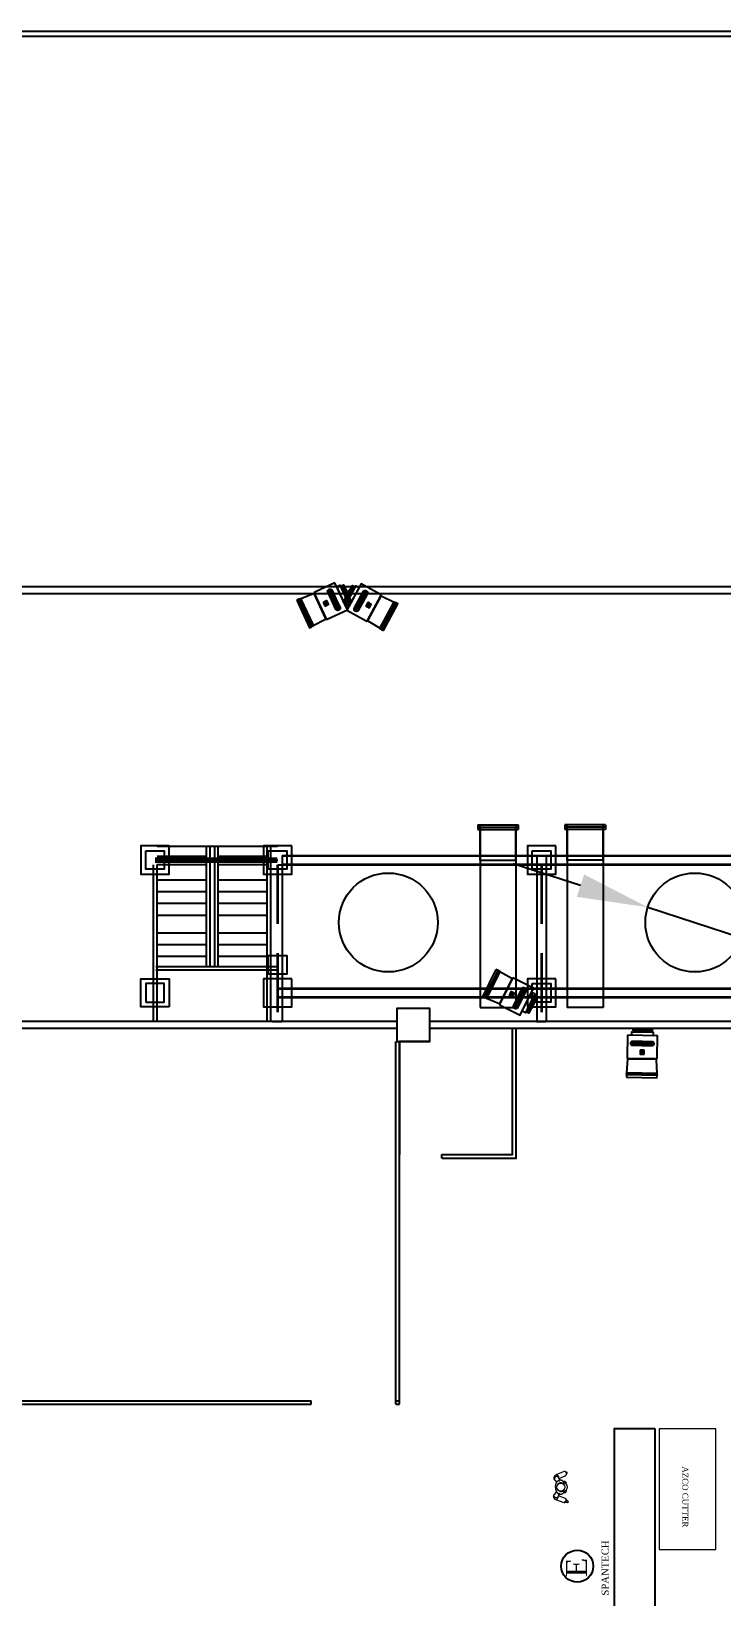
# Model space of a CAD drawing. Header units: millimetres. Extents: x -283029 to -254660, y -24907 to 10674.
# Drawn here: x -279759 to -279173, y -17865 to -16536 of the extents above; entities that cross this region are included whole.
import ezdxf

# ---------------------------------------------------------------- set-up
doc = ezdxf.new("R2010")
doc.units = ezdxf.units.MM
doc.header["$LTSCALE"] = 100
doc.header["$PDMODE"] = 3
doc.linetypes.add('( Dashed )', pattern=[0.75, 0.5, -0.25])
doc.dimstyles.new('ISO-25', dxfattribs={"dimtxt": 18, "dimasz": 60, "dimexe": 6, "dimexo": 6, "dimgap": 15, "dimtad": 1, "dimdec": 0, "dimlunit": 3, "dimtxsty": 'Standard', "dimcen": 2.5, "dimclrd": 1, "dimclre": 1, "dimclrt": 1, "dimadec": 0, "dimazin": 0, "dimtfac": 1, "dimtdec": 0, "dimtmove": 0, "dimatfit": 3, "dimfxl": 1, "dimarcsym": 0})

# ---------------------------------------------------------------- blocks, each defined once
blk = doc.blocks.new('HUMAN')
at = {"color": 6, "linetype": 'Continuous', "lineweight": 0}
for p, q in [((49342, -19671.8), (49342.1, -19671.8)), ((49342.5, -19669.9), (49342.4, -19669.9)), ((49349.9, -19666.9), (49342.6, -19669)), ((49343.5, -19672.5), (49349.5, -19670.8)), ((49347, -19676.1), (49347.6, -19675.6)), ((49347, -19676.1), (49347.8, -19677.1)), ((49350.1, -19675.2), (49348.5, -19676.4)), ((49349.5, -19669.4), (49349.5, -19669.4)), ((49349.5, -19669.6), (49349.6, -19672.5)), ((49350.4, -19675), (49350.2, -19675.1)), ((49350.4, -19675), (49350.4, -19675)), ((49353.1, -19672.9), (49353.3, -19669.7)), ((49352, -19682.6), (49352.8, -19683.7)), ((49353.5, -19683.2), (49352.8, -19683.7)), ((49354.4, -19680.9), (49352.9, -19682.1)), ((49354.8, -19680.6), (49354.6, -19680.8)), ((49357.9, -19683.2), (49354.7, -19688.6)), ((49354.8, -19680.6), (49354.8, -19680.6)), ((49355, -19690.1), (49354.9, -19690.2)), ((49356.3, -19682.7), (49359, -19683.6)), ((49360, -19679.9), (49357.5, -19679.3)), ((49357.8, -19690.4), (49361.8, -19683.9)), ((49356.3, -19691), (49356.3, -19690.9))]:
    blk.add_line(p, q, dxfattribs=at)
for points in [[(49342.4, -19669.9), (49342.2, -19670), (49342, -19670), (49341.8, -19670.1), (49341.6, -19670.2), (49341.5, -19670.2), (49341.3, -19670.3), (49341.2, -19670.3), (49341.1, -19670.4), (49341, -19670.4), (49340.9, -19670.4), (49340.9, -19670.4), (49340.9, -19670.4), (49340.8, -19670.5), (49340.7, -19670.5), (49340.6, -19670.6), (49340.5, -19670.6), (49340.5, -19670.6), (49340.3, -19670.7), (49340.2, -19670.8), (49340.1, -19670.9), (49340.1, -19670.9), (49340, -19671), (49339.9, -19671.1), (49339.9, -19671.1), (49339.8, -19671.2), (49339.8, -19671.3), (49339.8, -19671.3), (49339.8, -19671.4), (49339.8, -19671.5), (49339.8, -19671.5), (49339.9, -19671.6), (49339.9, -19671.7), (49340, -19671.7), (49340.1, -19671.7), (49340.3, -19671.8), (49340.4, -19671.8), (49340.5, -19671.8), (49340.6, -19671.8), (49340.8, -19671.8), (49341, -19671.8), (49341.1, -19671.8), (49341.3, -19671.8), (49341.5, -19671.7), (49341.7, -19671.7), (49342, -19671.6), (49342.2, -19671.6), (49342.5, -19671.5), (49342.8, -19671.4)], [(49343.5, -19672.5), (49343.5, -19672.5), (49343.4, -19672.5), (49343.2, -19672.5), (49343, -19672.5), (49342.9, -19672.4), (49342.7, -19672.4), (49342.5, -19672.2), (49342.4, -19672.1), (49342.2, -19671.9), (49342.1, -19671.7), (49341.9, -19671.5), (49341.9, -19671.3), (49341.8, -19671), (49341.7, -19670.8), (49341.7, -19670.6), (49341.7, -19670.4), (49341.7, -19670.2), (49341.8, -19670), (49341.8, -19669.8), (49341.9, -19669.6), (49341.9, -19669.5), (49342, -19669.4)], [(49342.8, -19671.4), (49342.8, -19671.4), (49342.7, -19671.4), (49342.6, -19671.4), (49342.4, -19671.4), (49342.3, -19671.3), (49342.2, -19671.2), (49342.1, -19671.1), (49342.1, -19671), (49342, -19670.8), (49342, -19670.6), (49342, -19670.5), (49342, -19670.3), (49342.1, -19670.2), (49342.1, -19670.1)], [(49347.8, -19677.1), (49347.7, -19676.9), (49347.7, -19676.5), (49347.6, -19676.1), (49347.6, -19675.6), (49347.7, -19675.2), (49347.7, -19674.9), (49347.8, -19674.6), (49347.9, -19674.3), (49348, -19674), (49348.1, -19673.8), (49348.2, -19673.6), (49348.4, -19673.4), (49348.5, -19673.2), (49348.7, -19673), (49348.8, -19672.9), (49349, -19672.8), (49349.2, -19672.7), (49349.4, -19672.6), (49349.6, -19672.5)], [(49349.3, -19667.3), (49349.2, -19667.4), (49349.1, -19667.6), (49349.1, -19667.7), (49349, -19667.9), (49348.9, -19668.1), (49348.9, -19668.3), (49348.9, -19668.5), (49348.9, -19668.8), (49348.9, -19669), (49349, -19669.2), (49349.1, -19669.5), (49349.2, -19669.7), (49349.3, -19669.9), (49349.5, -19670.1), (49349.5, -19670.1)], [(49349.5, -19669.6), (49349.5, -19669.6), (49349.5, -19669.4), (49349.5, -19669.2), (49349.6, -19669), (49349.7, -19668.8), (49349.8, -19668.7), (49350, -19668.6), (49350.1, -19668.4), (49350.2, -19668.3), (49350.4, -19668.3)], [(49349.6, -19672), (49351.7, -19672.4), (49352.1, -19672.5), (49352.5, -19672.7), (49352.9, -19672.8), (49353.3, -19673), (49353.7, -19673.3), (49354, -19673.5), (49354.5, -19673.9), (49354.9, -19674.2), (49355.3, -19674.7), (49355.7, -19675.1), (49356.1, -19675.6), (49356.3, -19676), (49356.6, -19676.4), (49356.8, -19676.9), (49357, -19677.3), (49357.2, -19677.8), (49357.3, -19678.3), (49357.4, -19678.7), (49357.5, -19679.1), (49357.6, -19679.6), (49357.6, -19680), (49357.5, -19680.4)], [(49350.4, -19673), (49350.1, -19673.1), (49349.9, -19673.2)], [(49353.3, -19669.7), (49353.3, -19669.7), (49353.3, -19669.6), (49353.3, -19669.5), (49353.3, -19669.4), (49353.3, -19669.4), (49353.3, -19669.2), (49353.3, -19669.1), (49353.3, -19669), (49353.3, -19668.8), (49353.2, -19668.7), (49353.2, -19668.6), (49353.2, -19668.5), (49353.2, -19668.5), (49353.1, -19668.4), (49353.1, -19668.3), (49353, -19668.2), (49353, -19668.1), (49352.9, -19668), (49352.9, -19667.9), (49352.8, -19667.9), (49352.8, -19667.8), (49352.7, -19667.7), (49352.6, -19667.6), (49352.6, -19667.6), (49352.5, -19667.5), (49352.5, -19667.5), (49352.4, -19667.4), (49352.3, -19667.4), (49352.2, -19667.3), (49352.1, -19667.3), (49352, -19667.2), (49351.9, -19667.1), (49351.9, -19667.1), (49351.8, -19667.1), (49351.6, -19667), (49351.5, -19667), (49351.4, -19666.9), (49351.2, -19666.9), (49351.1, -19666.9), (49350.9, -19666.9), (49350.8, -19666.9), (49350.7, -19666.9), (49350.6, -19666.9), (49350.6, -19666.9), (49350.5, -19666.9), (49350.5, -19666.9), (49350.4, -19666.9), (49350.3, -19666.9), (49350.2, -19666.9), (49350.1, -19666.9)], [(49350.9, -19674.7), (49350.8, -19674.7), (49350.7, -19674.7), (49350.6, -19674.7), (49350.5, -19674.7), (49350.4, -19674.8), (49350.3, -19674.8)], [(49350.4, -19668.3), (49350.5, -19668.2), (49350.7, -19668.1), (49350.9, -19668.1), (49351.1, -19668), (49351.3, -19668), (49351.5, -19668), (49351.8, -19668), (49352, -19668.1), (49352.2, -19668.2), (49352.4, -19668.3), (49352.7, -19668.4), (49352.8, -19668.6), (49353, -19668.8), (49353.1, -19669), (49353.2, -19669.2), (49353.3, -19669.4), (49353.3, -19669.6), (49353.3, -19669.7)], [(49356.9, -19682.1), (49356.8, -19682.2), (49356.6, -19682.4), (49356.5, -19682.6), (49356.2, -19682.8), (49356, -19682.9), (49355.8, -19683), (49355.6, -19683.1), (49355.4, -19683.2), (49355.1, -19683.2), (49354.8, -19683.3), (49354.5, -19683.3), (49354.2, -19683.3), (49353.9, -19683.3), (49353.5, -19683.2), (49353.1, -19683.1), (49352.7, -19682.9), (49352.3, -19682.8), (49352, -19682.6), (49352, -19682.6)], [(49354.4, -19680.9), (49354.6, -19680.9), (49354.7, -19680.9), (49354.8, -19680.8), (49354.9, -19680.8), (49354.9, -19680.8), (49355, -19680.7), (49355, -19680.6), (49355.1, -19680.5), (49355.1, -19680.3), (49355.1, -19680.2)], [(49354.7, -19688.6), (49354.7, -19688.6), (49354.6, -19688.7), (49354.6, -19688.9), (49354.6, -19689), (49354.6, -19689.2), (49354.6, -19689.4), (49354.7, -19689.6), (49354.8, -19689.8), (49354.9, -19690), (49355.1, -19690.2), (49355.3, -19690.4), (49355.5, -19690.5), (49355.7, -19690.6), (49355.9, -19690.7), (49356.1, -19690.8), (49356.3, -19690.9), (49356.5, -19690.9), (49356.7, -19690.9), (49356.9, -19690.9), (49357, -19690.9), (49357.2, -19690.9), (49357.3, -19690.8)], [(49356, -19691.2), (49355.9, -19691.2), (49355.8, -19691.2), (49355.6, -19691.2), (49355.5, -19691.2), (49355.3, -19691.1), (49355.2, -19691), (49355.1, -19690.9), (49355, -19690.8), (49354.9, -19690.7), (49354.9, -19690.5), (49354.9, -19690.4), (49354.9, -19690.3), (49354.9, -19690.2), (49354.9, -19690.2)], [(49356.3, -19681.6), (49356.5, -19681.4), (49356.6, -19681.2)], [(49357.5, -19680.4), (49357.5, -19680.6), (49357.4, -19680.8), (49357.4, -19681), (49357.3, -19681.1), (49357.3, -19681.3), (49357.2, -19681.5), (49357.1, -19681.7), (49357.1, -19681.8), (49357, -19682), (49356.9, -19682.1)], [(49361.2, -19684.4), (49361.1, -19684.4), (49360.9, -19684.5), (49360.8, -19684.5), (49360.6, -19684.5), (49360.4, -19684.5), (49360.1, -19684.5), (49359.9, -19684.4), (49359.7, -19684.4), (49359.5, -19684.3), (49359.3, -19684.2), (49359.1, -19684), (49358.9, -19683.9), (49358.7, -19683.7), (49358.6, -19683.5), (49358.6, -19683.5)], [(49359, -19683.6), (49359, -19683.6), (49359.2, -19683.6), (49359.4, -19683.6), (49359.6, -19683.6), (49359.8, -19683.6), (49360, -19683.5), (49360.2, -19683.4), (49360.3, -19683.3), (49360.5, -19683.2), (49360.6, -19683.1)], [(49359.3, -19683.6), (49359.3, -19683.6), (49359.3, -19683.6)], [(49361.9, -19683.7), (49361.9, -19683.6), (49361.9, -19683.5), (49361.9, -19683.4), (49362, -19683.4), (49362, -19683.4), (49362, -19683.3), (49362, -19683.3), (49362, -19683.1), (49362, -19683), (49362.1, -19683), (49362.1, -19682.8), (49362.1, -19682.6), (49362.1, -19682.4), (49362.1, -19682.3), (49362.1, -19682.2), (49362.1, -19682), (49362.1, -19681.9), (49362, -19681.7), (49362, -19681.6), (49362, -19681.5), (49362, -19681.4), (49361.9, -19681.3), (49361.8, -19681.2), (49361.8, -19681.1), (49361.8, -19681), (49361.7, -19681), (49361.7, -19680.9), (49361.7, -19680.9), (49361.6, -19680.8), (49361.5, -19680.7), (49361.5, -19680.6), (49361.4, -19680.6), (49361.4, -19680.5), (49361.3, -19680.5), (49361.2, -19680.4), (49361.2, -19680.4), (49361.1, -19680.3), (49360.9, -19680.2), (49360.8, -19680.1), (49360.7, -19680.1), (49360.6, -19680), (49360.4, -19680), (49360.3, -19680), (49360.3, -19679.9), (49360.2, -19679.9), (49360.2, -19679.9), (49360.1, -19679.9), (49360, -19679.9), (49359.9, -19679.9)], [(49360.6, -19683.1), (49360.7, -19683), (49360.8, -19682.8), (49360.9, -19682.7), (49361, -19682.5), (49361.1, -19682.3), (49361.1, -19682), (49361.2, -19681.8), (49361.2, -19681.6), (49361.2, -19681.3), (49361.1, -19681.1), (49361, -19680.8), (49360.9, -19680.6), (49360.8, -19680.4), (49360.6, -19680.2), (49360.5, -19680.1), (49360.3, -19680), (49360.1, -19679.9), (49360, -19679.9)]]:
    blk.add_lwpolyline(points, dxfattribs=at)
blk.add_circle((49352.3, -19678), 3.32, dxfattribs=at)
for centre, radius, start, end in [((49342.9, -19670), 1.03, 106.8811, 145.192), ((49342.5, -19670.4), 0.504, 106.5491, 145.1516), ((49348, -19677.4), 1.71, 127.3718, 237.1443), ((49350.8, -19679.4), 3.77, 127.3718, 214.4472), ((49352.3, -19678), 3.58, 128.9131, 305.7903), ((49350.2, -19668.1), 1.22, 95.9927, 141.7069), ((49350.6, -19674.2), 1.2, 100.3515, 123.1993), ((49350.9, -19674.9), 2, 104.9439, 118.6069), ((49352.3, -19678), 3.6, 121.9182, 132.8253), ((49350.8, -19675.3), 0.702, 132.7281, 168.8647), ((49352.3, -19678), 3.58, 121.8838, 125.8305), ((49352.3, -19678), 3.6, 312.8368, 121.9068), ((49348, -19677.4), 0.342, 137.5779, 152.0035), ((49350.6, -19679.1), 3.77, 220.2964, 307.3718), ((49351.7, -19682.3), 1.71, 197.5975, 307.3718), ((49351.7, -19682.3), 0.342, 282.6454, 297.2611), ((49352.3, -19678), 3.6, 301.9068, 312.8368), ((49352.3, -19678), 3.58, 308.9533, 312.8597), ((49355.5, -19680.7), 1.2, 311.5107, 334.4236), ((49354.9, -19680.2), 2, 316.1146, 329.8197), ((49356.9, -19689.9), 1.03, 289.5516, 327.8625), ((49360.7, -19683.2), 1.22, 293.0367, 338.7508), ((49355.8, -19690.7), 0.504, 289.5919, 328.1945)]:
    blk.add_arc(centre, radius, start, end, dxfattribs=at)
blk = doc.blocks.new('*D410')
at = {"color": 1, "lineweight": -2, "transparency": 16777216}
for p, q in [((-279293.3, -17261.4), (-279350.4, -17243)), ((-279236.2, -17279.8), (-279156.2, -17305.6)), ((-278976.4, -17363.5), (-279099.1, -17324))]:
    blk.add_line(p, q, dxfattribs=at)
at = {"color": 1, "transparency": 16777216}
for points in [[(-279290.2, -17251.9), (-279296.4, -17270.9), (-279236.2, -17279.8)], [(-279096.1, -17314.4), (-279102.2, -17333.5), (-279156.2, -17305.6)]]:
    blk.add_solid(points, dxfattribs=at)
at = {"layer": 'Defpoints', "color": 0, "transparency": 16777216}
for p in [(-279236.2, -17279.8), (-279156.2, -17305.6)]:
    blk.add_point(p, dxfattribs=at)
at = {"color": 1, "transparency": 16777216, "insert": (-279001.8, -17330.1), "char_height": 18, "attachment_point": 5, "rotation": 342.1326}
blk.add_mtext("∅7'", dxfattribs=at)
blk = doc.blocks.new('ccyv')
at = {"color": 6}
for p, q in [((-151.8, 392.6), (-185.2, 392)), ((-140.2, 392), (-185.2, 391.2)), ((-140.2, 391.2), (-185.2, 390.4)), ((-140.2, 390.3), (-185.2, 389.5)), ((-140.2, 389.5), (-185.2, 388.7)), ((-140.2, 388.7), (-185.2, 387.9)), ((-140.2, 387.8), (-185.2, 387)), ((-166.2, 339.4), (-166.7, 340.5)), ((-159.2, 339.4), (-158.6, 340.5)), ((-166.6, 339), (-167.6, 339.5)), ((-166.6, 332.5), (-167.6, 332)), ((-166.2, 332), (-166.7, 331)), ((-159.2, 332), (-158.6, 331)), ((-158.7, 339), (-157.7, 339.5)), ((-158.7, 332.5), (-157.7, 332))]:
    blk.add_line(p, q, dxfattribs=at)
for points in [[(-188.4, 376.1), (-188.4, 384.8), (-136.9, 384.8), (-136.9, 376.1)], [(-185.6, 387), (-185.6, 392.6), (-139.8, 392.6), (-139.8, 387)], [(-140.7, 384.8), (-140.7, 387), (-184.6, 387), (-184.6, 384.8)], [(-173.5, 392.6), (-172.8, 393.5), (-152.7, 393.5), (-151.8, 392.6)], [(-195.3, 320.2), (-195.8, 319.3), (-129.5, 319.3), (-130, 320.2)], [(-199.1, 285.3), (-126.2, 285.3), (-126, 281.7), (-199.3, 281.7)], [(-126, 280.5), (-199.3, 280.5), (-198.1, 281.7), (-127.2, 281.7)], [(-199.3, 275), (-126, 275), (-126, 280.5), (-199.3, 280.5)]]:
    blk.add_lwpolyline(points, close=True, dxfattribs=at)
for points in [[(-198.9, 376.1), (-198.9, 322.5, 0.414214), (-196.6, 320.2), (-128.8, 320.2, 0.414214), (-126.5, 322.5), (-126.5, 376.1)], [(-162.7, 362.3), (-139.2, 362.3, -0.223517), (-136.4, 361, -0.360044), (-136.4, 352.7, -0.223517), (-139.2, 351.4), (-162.7, 351.4), (-186.2, 351.4, -0.223517), (-188.9, 352.7, -0.360044), (-188.9, 361, -0.223517), (-186.2, 362.3)], [(-162.7, 352.6), (-186.2, 352.6, -0.223517), (-187.9, 353.5, -0.360044), (-187.9, 360.2, -0.223517), (-186.2, 361), (-162.7, 361), (-139.2, 361, -0.223517), (-137.4, 360.2, -0.360044), (-137.4, 353.5, -0.223517), (-139.2, 352.6)], [(-167.6, 335.7), (-167.6, 332, 0.414214), (-166.7, 331), (-158.6, 331, 0.414214), (-157.7, 332), (-157.7, 335.7), (-157.7, 339.5, 0.414214), (-158.6, 340.5), (-166.7, 340.5, 0.414214), (-167.6, 339.5)], [(-198.7, 285.3), (-197, 318.4, -0.39915), (-196.1, 319.3), (-129.2, 319.3, -0.39915), (-128.3, 318.4), (-126.6, 285.3)], [(-166.6, 335.7), (-166.6, 339, -0.414214), (-166.2, 339.4), (-159.2, 339.4, -0.414214), (-158.7, 339), (-158.7, 335.7), (-158.7, 332.5, -0.414214), (-159.2, 332), (-166.2, 332, -0.414214), (-166.6, 332.5)]]:
    blk.add_lwpolyline(points, format="xyb", close=True, dxfattribs=at)
for points in [[(-188.8, 358.8), (-166.6, 358.8), (-166.6, 354.9), (-188.8, 354.9)], [(-136.5, 358.8), (-158.5, 358.8), (-158.5, 354.9), (-136.5, 354.9)]]:
    blk.add_lwpolyline(points, dxfattribs=at)
for centre, radius in [((-162.7, 356.8), 3.29), ((-162.7, 356.8), 1.54), ((-162.7, 335.7), 3.29), ((-162.7, 335.7), 1.54)]:
    blk.add_circle(centre, radius, dxfattribs=at)

msp = doc.modelspace()

# ---------------------------------------------------------------- linework, layer by layer
for p, q in [((-279380.5, -17209.8), (-279380.5, -17213.8)), ((-279380.5, -17209.8), (-279346.2, -17209.8)), ((-279380.5, -17211.8), (-279346.2, -17211.8)), ((-279380.5, -17213.8), (-279346.2, -17213.8)), ((-279378.5, -17239.8), (-279378.5, -17209.8)), ((-279378.5, -17213.8), (-279378.5, -17364.8)), ((-279348.2, -17239.8), (-279348.2, -17209.8)), ((-279348.2, -17213.8), (-279348.2, -17364.8)), ((-279346.2, -17209.8), (-279346.2, -17213.8)), ((-279306.5, -17209.8), (-279306.5, -17213.8)), ((-279272.1, -17209.8), (-279306.5, -17209.8)), ((-279272.1, -17211.8), (-279306.5, -17211.8)), ((-279272.1, -17213.8), (-279306.5, -17213.8)), ((-279304.5, -17239.8), (-279304.5, -17209.8)), ((-279304.5, -17213.8), (-279304.5, -17364.8)), ((-279274.1, -17239.8), (-279274.1, -17209.8)), ((-279274.1, -17213.8), (-279274.1, -17364.8)), ((-279272.1, -17209.8), (-279272.1, -17213.8)), ((-279550.3, -17228.2), (-279652.5, -17228.2)), ((-279611, -17228.2), (-279611, -17330.2)), ((-279608, -17228.2), (-279608, -17330.2)), ((-279604, -17228.2), (-279604, -17330.2)), ((-279601, -17228.2), (-279601, -17330.2)), ((-279559.4, -17227.7), (-279559.4, -17376.7)), ((-279556.4, -17227.7), (-279556.4, -17376.7)), ((-279655.9, -17243.7), (-279655.9, -17376.7)), ((-279654.2, -17238.2), (-279550.7, -17238.2)), ((-279654.2, -17239.7), (-279550.2, -17239.7)), ((-279654.2, -17241.2), (-279550.7, -17241.2)), ((-279652.9, -17243.7), (-279652.9, -17376.7)), ((-279611.4, -17243.7), (-279652.9, -17243.7)), ((-279611, -17236.7), (-279652.5, -17236.7)), ((-279559.4, -17243.7), (-279601.4, -17243.7)), ((-279559, -17236.7), (-279601, -17236.7)), ((-279550.2, -17243.7), (-278654, -17243.7)), ((-279546.4, -17235.7), (-278654, -17235.7)), ((-279546.4, -17235.7), (-279546.4, -17376.7)), ((-279546.4, -17236.2), (-278654, -17236.2)), ((-279546.4, -17243.2), (-278654, -17243.2)), ((-279378.5, -17239.8), (-279348.2, -17239.8)), ((-279330.3, -17235.7), (-279330.3, -17376.7)), ((-279322.3, -17235.7), (-279322.3, -17376.7)), ((-279274.1, -17239.8), (-279304.5, -17239.8)), ((-279611, -17256.7), (-279652.5, -17256.7)), ((-279559, -17256.7), (-279601, -17256.7)), ((-279611, -17266.7), (-279652.5, -17266.7)), ((-279559, -17266.7), (-279601, -17266.7)), ((-279611, -17276.7), (-279652.5, -17276.7)), ((-279559, -17276.7), (-279601, -17276.7)), ((-279611, -17286.7), (-279652.5, -17286.7)), ((-279559, -17286.7), (-279601, -17286.7)), ((-279611, -17301.7), (-279652.5, -17301.7)), ((-279611, -17311.7), (-279652.5, -17311.7)), ((-279559, -17301.7), (-279601, -17301.7)), ((-279559, -17311.7), (-279601, -17311.7)), ((-279611, -17321.7), (-279652.5, -17321.7)), ((-279559, -17321.7), (-279601, -17321.7)), ((-279550.2, -17348.4), (-278654, -17348.4)), ((-279550.2, -17348.9), (-278654, -17348.9)), ((-279550.2, -17355.9), (-278654, -17355.9)), ((-279550.2, -17356.4), (-278654, -17356.4)), ((-279378.5, -17364.8), (-279348.2, -17364.8)), ((-279274.1, -17364.8), (-279304.5, -17364.8)), ((-279554.8, -17376.7), (-279546.8, -17376.7)), ((-279330.7, -17376.7), (-279322.7, -17376.7))]:
    msp.add_line(p, q)
at = {"linetype": '( Dashed )'}
for p, q in [((-279550.7, -17243.7), (-279550.7, -17376.7)), ((-279550.2, -17243.7), (-279550.2, -17376.7)), ((-279326.6, -17243.7), (-279326.6, -17376.7)), ((-279326.1, -17243.7), (-279326.1, -17376.7))]:
    msp.add_line(p, q, dxfattribs=at)
at = {"color": 3}
for p, q in [((-279449.9, -17701.6), (-279449.9, -17393.7)), ((-279446.9, -17701.6), (-279446.9, -17393.7)), ((-279410.9, -17492.7), (-279410.9, -17489.7)), ((-279844, -17698.6), (-279521.9, -17698.6)), ((-279844, -17701.6), (-279521.9, -17701.6)), ((-279521.9, -17701.6), (-279521.9, -17698.6)), ((-279449.9, -17698.6), (-279446.9, -17698.6)), ((-279449.9, -17701.6), (-279446.9, -17701.6))]:
    msp.add_line(p, q, dxfattribs=at)
for points in [[(-282926.4, -16536.3), (-277594.6, -16536.3), (-277594.6, -24907.5), (-282926.4, -24907.5)], [(-282922.4, -16540.3), (-277598.6, -16540.3), (-277598.6, -24903.5), (-282922.4, -24903.5)]]:
    msp.add_lwpolyline(points, close=True, dxfattribs=at)
for points in [[(-277953.5, -17007.7), (-282513.5, -17007.7)], [(-277971.4, -17013.7), (-282499.5, -17013.7)], [(-279449.1, -17376.7), (-279816, -17376.7)], [(-279060, -17376.7), (-279421.1, -17376.7)], [(-279449.1, -17382.7), (-279974.7, -17382.7)], [(-279449.1, -17382.7), (-279816, -17382.7)], [(-279060, -17382.7), (-279421.1, -17382.7)], [(-279410.9, -17489.7), (-279350.9, -17489.7), (-279350.9, -17382.7)], [(-279410.9, -17492.7), (-279347.9, -17492.7), (-279347.9, -17382.7)], [(-279421.1, -17393.7), (-279446.9, -17393.7), (-279446.9, -17489.7)]]:
    msp.add_lwpolyline(points, dxfattribs=at)
for points in [[(-279642.4, -17227.7), (-279666.4, -17227.7), (-279666.4, -17251.7), (-279642.4, -17251.7)], [(-279662.3, -17231.8), (-279646.6, -17231.8), (-279646.6, -17247.5), (-279662.3, -17247.5)], [(-279538.4, -17227.7), (-279562.4, -17227.7), (-279562.4, -17251.7), (-279538.4, -17251.7)], [(-279558.3, -17231.8), (-279542.6, -17231.8), (-279542.6, -17247.5), (-279558.3, -17247.5)], [(-279314.3, -17227.7), (-279338.3, -17227.7), (-279338.3, -17251.7), (-279314.3, -17251.7)], [(-279334.2, -17231.8), (-279318.5, -17231.8), (-279318.5, -17247.5), (-279334.2, -17247.5)], [(-279558.3, -17320.8), (-279542.6, -17320.8), (-279542.6, -17336.5), (-279558.3, -17336.5)], [(-279642.4, -17364.4), (-279666.4, -17364.4), (-279666.4, -17340.4), (-279642.4, -17340.4)], [(-279662.3, -17360.2), (-279646.6, -17360.2), (-279646.6, -17344.5), (-279662.3, -17344.5)], [(-279538.4, -17340.4), (-279562.4, -17340.4), (-279562.4, -17364.4), (-279538.4, -17364.4)], [(-279314.3, -17340.4), (-279338.3, -17340.4), (-279338.3, -17364.4), (-279314.3, -17364.4)], [(-279334.2, -17344.5), (-279318.5, -17344.5), (-279318.5, -17360.2), (-279334.2, -17360.2)], [(-279449.1, -17393.7), (-279421.1, -17393.7), (-279421.1, -17365.7), (-279449.1, -17365.7)], [(-279449.1, -17393.7), (-279421.1, -17393.7), (-279421.1, -17365.7), (-279449.1, -17365.7)]]:
    msp.add_lwpolyline(points, close=True)
for points in [[(-279550.3, -17330.2), (-279653.8, -17330.2)], [(-279550.3, -17333.2), (-279653.8, -17333.2)]]:
    msp.add_lwpolyline(points)
at = {"color": 1}
msp.add_lwpolyline([(-279230.2, -17722.2), (-279230.2, -18021), (-279264.4, -18021), (-279264.4, -17722.2)], close=True, dxfattribs=at)
at = {"color": 1, "lineweight": 0}
msp.add_lwpolyline([(-279226.5, -17722.4), (-279226.5, -17824.9), (-279178.5, -17824.9), (-279178.5, -17722.4)], close=True, dxfattribs=at)
for centre in [(-279456.4, -17292.7), (-279196.2, -17292.7)]:
    msp.add_circle(centre, 42)
at = {"color": 85, "true_color": 0x58ba48}
msp.add_circle((-279296, -17839), 13.6, dxfattribs=at)

# ---------------------------------------------------------------- block references
at = {"color": 3}
for p, xscale, yscale, zscale, rotation in [((-279592.5, -17123.5), 0.352172715904733, 0.352172715904733, 0.352172715904733, 294.8400598498447), ((-279341.9, -17029.6), 0.352172715904733, 0.352172715904733, 0.352172715904733, 61.4155220809014), ((-279482.9, -17352.6), 0.352172715904733, 0.352172715904733, 0.352172715904733, 243.7254939784364), ((-279185.6, -17522), 0.3521727159047331, 0.3521727159047331, 0.3521727159047331, 359.0463934338889)]:
    msp.add_blockref('ccyv', p, dxfattribs=dict(at, xscale=xscale, yscale=yscale, zscale=zscale, rotation=rotation))
at = {"rotation": 144.3743564384904}
msp.add_blockref('HUMAN', (-250656.6, -62514.1), dxfattribs=at)

# ---------------------------------------------------------------- texts
at = {"color": 1, "lineweight": 0, "insert": (-279206.9, -17780.2), "char_height": 5, "width": 127.407, "attachment_point": 8, "rotation": 270}
msp.add_mtext('{\\fTimes New Roman|b0|i0|c0|p18;AZCO CUTTER }', dxfattribs=at)
at = {"color": 3, "insert": (-279275.3, -17817.2), "char_height": 6, "attachment_point": 3, "rotation": 90}
msp.add_mtext_dynamic_manual_height_columns('{\\fTimes New Roman|b0|i0|c0|p18;SPANTECH}', width=71.645, gutter_width=12.5, heights=[22.8], dxfattribs=at)
at = {"color": 85, "true_color": 0x58ba48, "insert": (-279305.6, -17831.9), "char_height": 17.943, "attachment_point": 3, "rotation": 90}
msp.add_mtext_dynamic_manual_height_columns('{\\fTimes New Roman|b0|i0|c0|p18;E}', width=21.562, gutter_width=6.23, heights=[0], dxfattribs=at)

# ---------------------------------------------------------------- dimensions: what is measured, and where the dimension line sits
dim = msp.add_diameter_dim_2p(p1=(-279236.2, -17279.8), p2=(-279156.2, -17305.6), dimstyle='ISO-25')
dim.commit()
dim.dimension.update_dxf_attribs({"geometry": '*D410', "text_midpoint": (-279001.8, -17330.1)})

doc.saveas('drawing.dxf')
